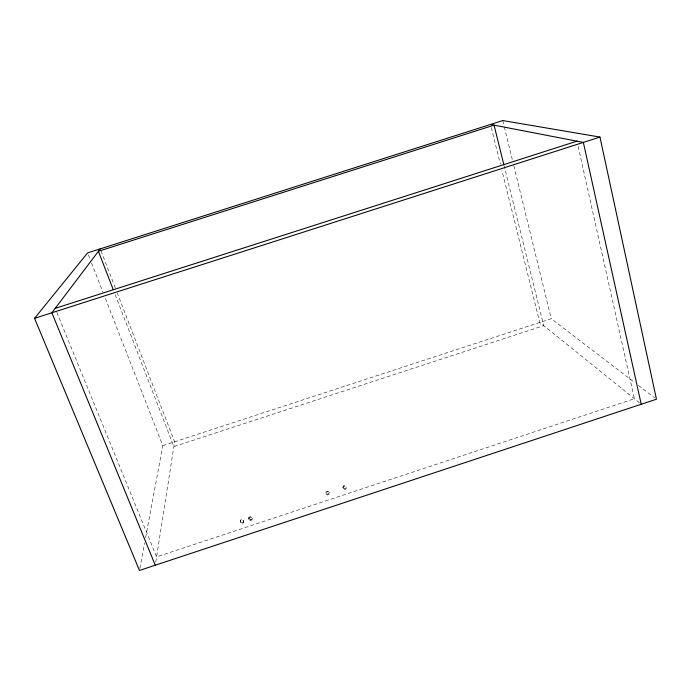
<?xml version="1.0" encoding="UTF-8"?>
<svg xmlns="http://www.w3.org/2000/svg" width="691" height="691" viewBox="0 0 691 691"><rect width="100%" height="100%" fill="white"/><g stroke="black" fill="none" stroke-linecap="round" stroke-linejoin="round"><path stroke-width="0.52" stroke-dasharray="3.46 2.59" d="M248.855 518.665L248.941 517.369L250.444 516.41L251.36 516.566L252.37 517.956L251.965 520.029L249.805 520.461L248.855 518.665L250.686 519.779L251.93 519.191L252.37 517.956M248.881 519.502L248.941 517.369M240.287 522.31L240.364 520.193L241.867 519.243L242.783 519.399L243.759 521.187L243.007 523.104L240.805 523.018L240.269 521.472L241.185 522.405L242.567 522.465L243.759 521.187M342.762 487.578L343.522 485.643L344.861 485.376L346.381 487.233L345.975 488.874L345.198 489.366L343.462 489.073L342.762 487.578L344.524 488.684L345.768 488.096L346.165 486.455M329.132 492.052L329.166 492.908L327.949 494.169L325.919 493.564A1.797 1.632 -16.4 0 1 325.85 491.923L328.268 491.128L329.132 492.052L329.184 494.1L327.206 495.032L326.092 494.35L325.729 493.184M155.769 562.085L174.624 441.799L117.306 293.07M139.867 568.33L144.618 542.953M145.602 537.667L162.808 445.66L104.851 297.061M243.007 523.104L243.724 521.178L243.197 520.47L242.36 520.098L240.373 521.04L240.364 520.193M342.969 488.356L343.729 486.412L345.889 486.516L346.381 487.233M249.805 520.461L250.686 519.779M248.967 518.207L250.945 517.265L252.414 518.794M162.808 445.66L551.237 318.698L635.064 382.849M638.484 385.466L654.74 397.904M639.555 402.905L539.749 322.455L501.96 170.556M56.835 312.358L156.581 556.877L634.407 398.75L577.918 145.378M88.396 254.893L89.968 258.909M91.532 262.925L102.89 292.043M115.138 294.582L173.873 446.611L543.722 325.66L504.145 165.883M101.033 250.868L115.362 288.043M491.275 127.61L500.396 164.268M502.763 120.554L504.05 125.797M504.3 126.842L512.256 159.345M513.793 165.633L551.237 318.698M325.902 493.97L327.085 491.854A1.797 1.632 -16.4 0 1 329.313 492.838"/><path stroke-width="1.04" d="M100.255 248.855L51.868 312.773L155.276 565.212M34.55 318.326L87.619 252.889L502.763 120.554L599.969 137.077L656.45 399.217L139.47 570.446L34.55 318.326L599.969 137.077M55.202 308.367L576.976 141.171M490.498 124.466L583.351 142.398L641.231 404.252M113.194 289.555L98.416 251.291L494.056 125.149L503.886 164.838"/></g></svg>
